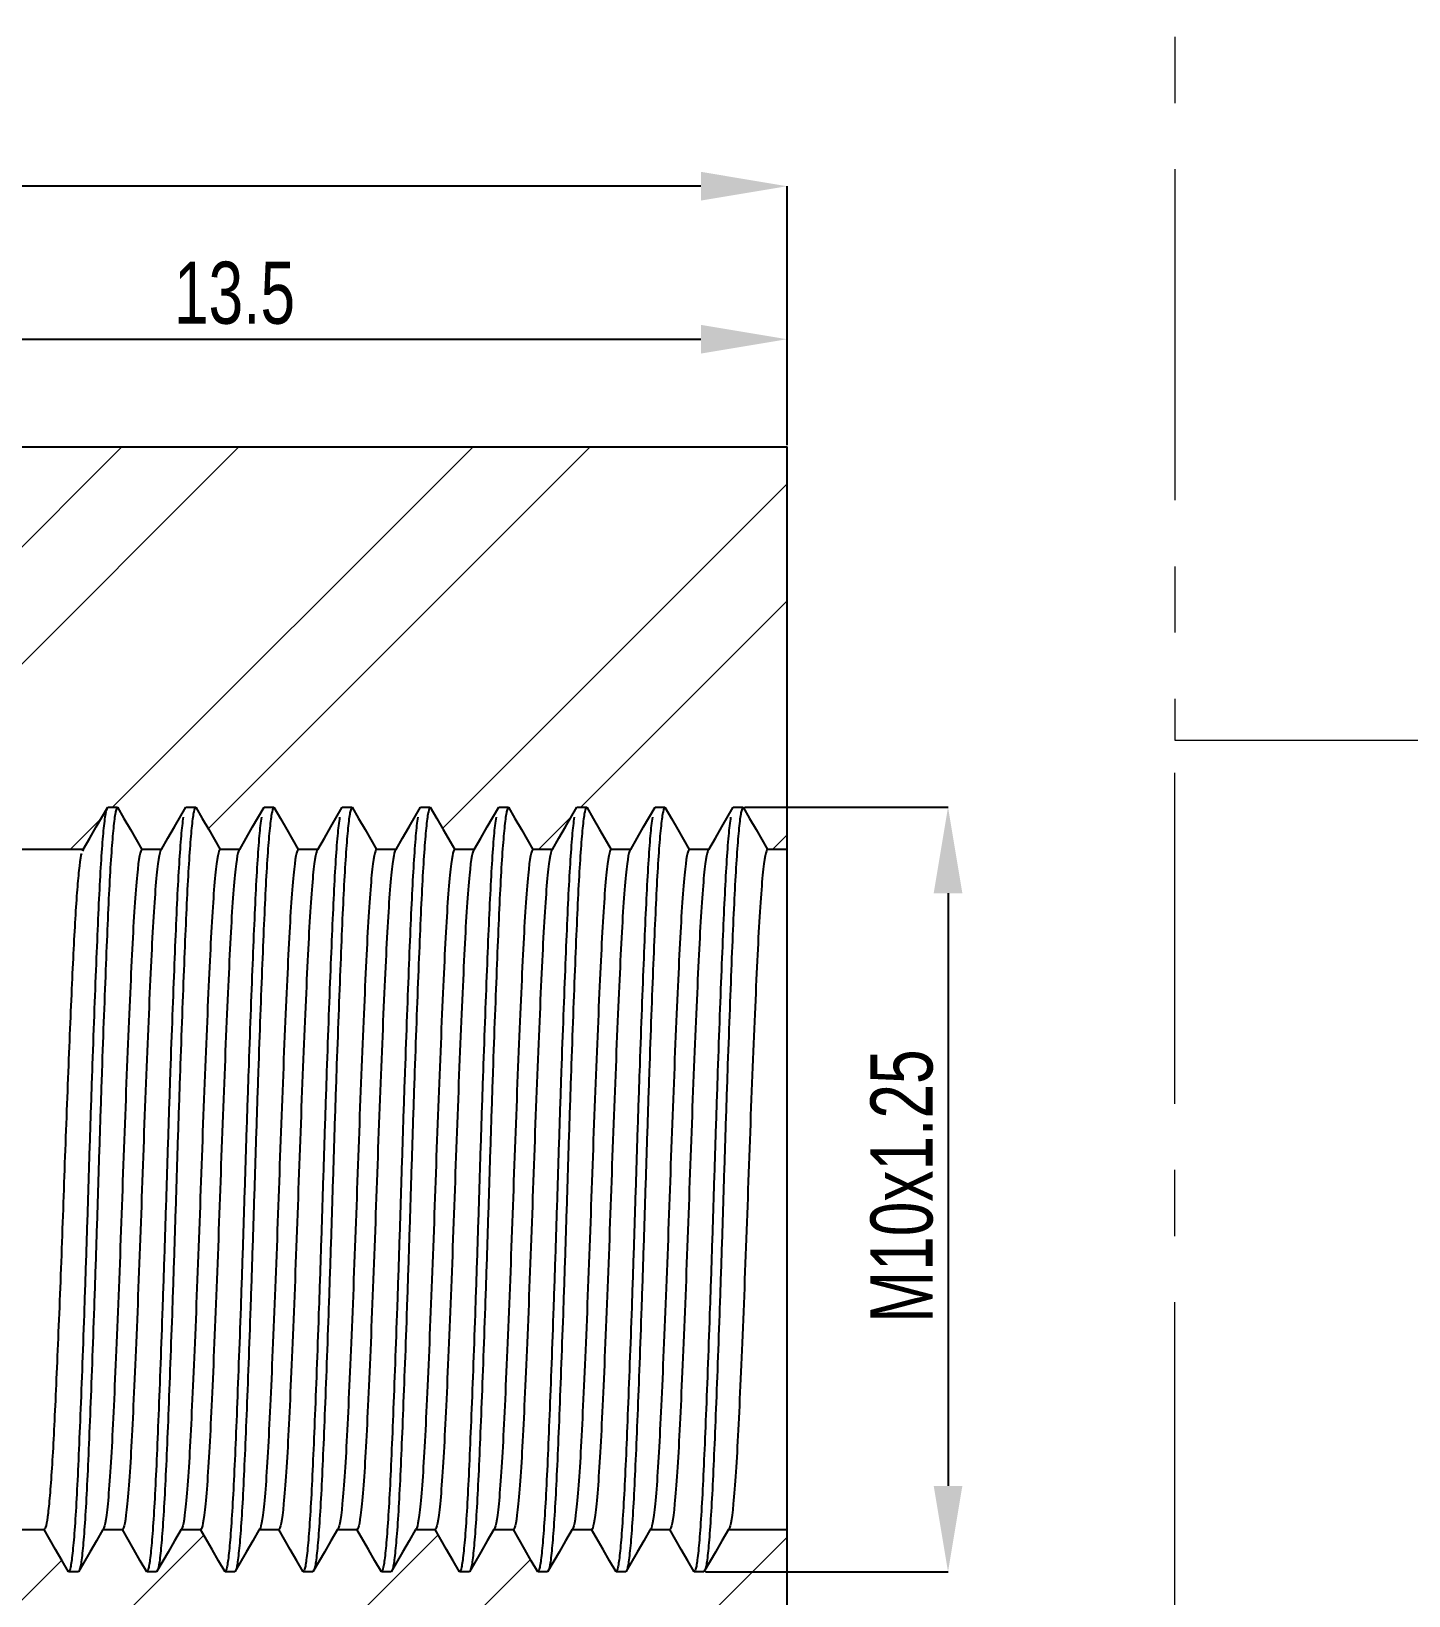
# Model space of a CAD drawing. Header units: millimetres. Extents: x 911 to 1769, y 486 to 864.
# Drawn here: x 1571.4 to 1624.3, y 694.1 to 754.1 of the extents above; entities that cross this region are included whole.
import ezdxf

# ---------------------------------------------------------------- set-up
doc = ezdxf.new("R2010")
doc.units = ezdxf.units.MM
doc.linetypes.add('CENTERX2', pattern=[20.32, 12.7, -2.54, 2.54, -2.54])
doc.styles.add('SLDTEXTSTYLE0', font='TXT', dxfattribs={"width": 0.75})
doc.dimstyles.new('SLDDIMSTYLE0', dxfattribs={"dimtxt": 2.38125, "dimasz": 3.302, "dimexe": 0, "dimexo": 0.0625, "dimgap": 0.595312, "dimtad": 1, "dimdec": 6, "dimlfac": 0.333333, "dimrnd": 1e-09, "dimzin": 12, "dimdsep": 46, "dimtxsty": 'SLDTEXTSTYLE0', "dimsah": 1, "dimcen": 0.09, "dimadec": 0, "dimazin": 3, "dimtfac": 1, "dimtdec": 1, "dimtofl": 0, "dimtmove": 0, "dimatfit": 3, "dimfxl": 1, "dimfrac": 2, "dimtolj": 1, "dimtzin": 12, "dimarcsym": 0})
doc.dimstyles.new('SLDDIMSTYLE5', dxfattribs={"dimtxt": 2.38125, "dimasz": 3.302, "dimexe": 0, "dimexo": 0.0625, "dimgap": 0.595312, "dimtad": 1, "dimdec": 1, "dimlfac": 0.333333, "dimrnd": 1e-09, "dimzin": 12, "dimdsep": 46, "dimtxsty": 'SLDTEXTSTYLE0', "dimsah": 1, "dimcen": 0.09, "dimadec": 0, "dimazin": 3, "dimtfac": 1, "dimtdec": 1, "dimtofl": 0, "dimtmove": 0, "dimatfit": 3, "dimfxl": 1, "dimfrac": 2, "dimtolj": 1, "dimtzin": 12, "dimarcsym": 0})
pattern_1 = [(45, (1351.901, 569.0805), (-6.7352, 6.7352), []), (45, (1356.391, 569.0805), (-6.7352, 6.7352), [])]

# ---------------------------------------------------------------- blocks, each defined once
blk = doc.blocks.new('*D32')
at = {"color": 0, "linetype": 'Continuous', "lineweight": -2, "transparency": 16777216}
for p, q in [((1474.409, 726.253), (1474.409, 748.19)), ((1597.107, 748.19), (1477.711, 748.19)), ((1600.409, 738.253), (1600.409, 748.19))]:
    blk.add_line(p, q, dxfattribs=at)
at = {"color": 0, "linetype": 'Continuous', "transparency": 16777216}
for points in [[(1477.711, 748.741), (1477.711, 747.64), (1474.409, 748.19)], [(1597.107, 748.741), (1597.107, 747.64), (1600.409, 748.19)]]:
    blk.add_solid(points, dxfattribs=at)
at = {"layer": 'Defpoints', "color": 0, "linetype": 'Continuous', "transparency": 16777216}
for p in [(1474.409, 748.19), (1600.409, 738.19), (1474.409, 726.19)]:
    blk.add_point(p, dxfattribs=at)
at = {"color": 0, "linetype": 'Continuous', "lineweight": 18, "transparency": 16777216, "insert": (1553.041, 751.167), "char_height": 2.3813, "attachment_point": 2, "style": 'SLDTEXTSTYLE0'}
blk.add_mtext('\\A1;42', dxfattribs=at)
blk = doc.blocks.new('*D33')
at = {"color": 0, "linetype": 'Continuous', "lineweight": -2, "transparency": 16777216}
for p, q in [((1559.909, 738.253), (1559.909, 742.318)), ((1563.211, 742.318), (1597.107, 742.318)), ((1600.409, 738.253), (1600.409, 742.318))]:
    blk.add_line(p, q, dxfattribs=at)
at = {"color": 0, "linetype": 'Continuous', "transparency": 16777216}
for points in [[(1563.211, 742.868), (1563.211, 741.768), (1559.909, 742.318)], [(1597.107, 742.868), (1597.107, 741.768), (1600.409, 742.318)]]:
    blk.add_solid(points, dxfattribs=at)
at = {"layer": 'Defpoints', "color": 0, "linetype": 'Continuous', "transparency": 16777216}
for p in [(1600.409, 742.318), (1559.909, 738.19), (1600.409, 738.19)]:
    blk.add_point(p, dxfattribs=at)
at = {"color": 0, "linetype": 'Continuous', "lineweight": 18, "transparency": 16777216, "insert": (1579.212, 745.294), "char_height": 2.3813, "attachment_point": 2, "style": 'SLDTEXTSTYLE0'}
blk.add_mtext('\\A1;13.5', dxfattribs=at)
blk = doc.blocks.new('*D35')
at = {"color": 0, "linetype": 'Continuous', "lineweight": -2, "transparency": 16777216}
for p, q in [((1598.784, 724.364), (1606.584, 724.364)), ((1606.584, 721.062), (1606.584, 698.318)), ((1597.284, 695.016), (1606.584, 695.016))]:
    blk.add_line(p, q, dxfattribs=at)
at = {"color": 0, "linetype": 'Continuous', "transparency": 16777216}
for points in [[(1606.034, 721.062), (1607.135, 721.062), (1606.584, 724.364)], [(1606.034, 698.318), (1607.135, 698.318), (1606.584, 695.016)]]:
    blk.add_solid(points, dxfattribs=at)
at = {"layer": 'Defpoints', "color": 0, "linetype": 'Continuous', "transparency": 16777216}
for p in [(1598.722, 724.364), (1597.222, 695.016), (1606.584, 695.016)]:
    blk.add_point(p, dxfattribs=at)
at = {"color": 0, "linetype": 'Continuous', "lineweight": 18, "transparency": 16777216, "insert": (1603.608, 709.823), "char_height": 2.38125, "attachment_point": 2, "rotation": 90, "style": 'SLDTEXTSTYLE0'}
blk.add_mtext('\\A1;M10x1.25', dxfattribs=at)
blk = doc.blocks.new('*D36')
at = {"color": 0, "linetype": 'Continuous', "lineweight": -2, "transparency": 16777216}
for p, q in [((1570.409, 696.578), (1570.409, 673.975)), ((1600.409, 681.128), (1600.409, 673.975)), ((1573.711, 673.975), (1597.107, 673.975))]:
    blk.add_line(p, q, dxfattribs=at)
at = {"color": 0, "linetype": 'Continuous', "transparency": 16777216}
for points in [[(1573.711, 674.525), (1573.711, 673.424), (1570.409, 673.975)], [(1597.107, 674.525), (1597.107, 673.424), (1600.409, 673.975)]]:
    blk.add_solid(points, dxfattribs=at)
at = {"layer": 'Defpoints', "color": 0, "linetype": 'Continuous', "transparency": 16777216}
for p in [(1570.409, 696.64), (1600.409, 681.19), (1600.409, 673.975)]:
    blk.add_point(p, dxfattribs=at)
at = {"color": 0, "linetype": 'Continuous', "lineweight": 18, "transparency": 16777216, "insert": (1583.255, 676.951), "char_height": 2.3813, "attachment_point": 2, "style": 'SLDTEXTSTYLE0'}
blk.add_mtext('\\A1;10', dxfattribs=at)

msp = doc.modelspace()

# ---------------------------------------------------------------- hatches: boundary and pattern name
at = {"linetype": 'Continuous', "lineweight": 18}
h = msp.add_hatch(dxfattribs=at)
h.set_pattern_fill('ANSI32', style=0)
h.set_pattern_definition(pattern_1)
h.paths.add_polyline_path([(1529.0187588, 728.2199338), (1527.8468838, 726.1901868), (1526.9093838, 726.1901868), (1525.7375088, 728.2199338), (1525.2687588, 728.2199338), (1524.0968838, 726.1901868), (1523.1593838, 726.1901868), (1521.9875088, 728.2199338), (1521.5187588, 728.2199338), (1520.3468838, 726.1901868), (1519.4093838, 726.1901868), (1518.2375088, 728.2199338), (1517.7687588, 728.2199338), (1516.5968838, 726.1901868), (1515.6593838, 726.1901868), (1514.4875088, 728.2199338), (1514.0187588, 728.2199338), (1512.8468838, 726.1901868), (1511.9093838, 726.1901868), (1510.7375088, 728.2199338), (1510.2687588, 728.2199338), (1509.0968838, 726.1901868), (1508.1593838, 726.1901868), (1506.9875088, 728.2199338), (1506.5187588, 728.2199338), (1505.3468838, 726.1901868), (1504.4093838, 726.1901868), (1503.2375088, 728.2199338), (1502.7687588, 728.2199338), (1501.5968838, 726.1901868), (1500.6593838, 726.1901868), (1499.4875088, 728.2199338), (1499.0187588, 728.2199338), (1497.8468838, 726.1901868), (1496.9093838, 726.1901868), (1495.7375088, 728.2199338), (1495.2687588, 728.2199338), (1494.0968838, 726.1901868), (1493.1593838, 726.1901868), (1491.9875088, 728.2199338), (1491.5187588, 728.2199338), (1490.3468838, 726.1901868), (1489.4093838, 726.1901868), (1488.2375088, 728.2199338), (1487.7687588, 728.2199338), (1486.5968838, 726.1901868), (1485.6593838, 726.1901868), (1484.4875088, 728.2199338), (1484.0187588, 728.2199338), (1482.8468838, 726.1901868), (1481.9093838, 726.1901868), (1480.7375088, 728.2199338), (1480.2687588, 728.2199338), (1479.0968838, 726.1901868), (1478.1593838, 726.1901868), (1476.9875088, 728.2199338), (1476.5187588, 728.2199338), (1475.3468838, 726.1901868), (1474.4093838, 726.1901868), (1474.4093838, 725.339652), (1478.8159826, 721.6901868), (1502.9093838, 721.6901868), (1502.9093838, 719.4401868), (1570.4093838, 719.4401868), (1570.4093838, 722.7401868), (1573.4093838, 722.7401868), (1574.3468838, 724.3639844), (1574.7218838, 724.3639844), (1575.6593838, 722.7401868), (1576.4093838, 722.7401868), (1577.3468838, 724.3639844), (1577.7218838, 724.3639844), (1578.6593838, 722.7401868), (1579.4093838, 722.7401868), (1580.3468838, 724.3639844), (1580.7218838, 724.3639844), (1581.6593838, 722.7401868), (1582.4093838, 722.7401868), (1583.3468838, 724.3639844), (1583.7218838, 724.3639844), (1584.6593838, 722.7401868), (1585.4093838, 722.7401868), (1586.3468838, 724.3639844), (1586.7218838, 724.3639844), (1587.6593838, 722.7401868), (1588.4093838, 722.7401868), (1589.3468838, 724.3639844), (1589.7218838, 724.3639844), (1590.6593838, 722.7401868), (1591.4093838, 722.7401868), (1592.3468838, 724.3639844), (1592.7218838, 724.3639844), (1593.6593838, 722.7401868), (1594.4093838, 722.7401868), (1595.3468838, 724.3639844), (1595.7218838, 724.3639844), (1596.6593838, 722.7401868), (1597.4093838, 722.7401868), (1598.3468838, 724.3639844), (1598.7218838, 724.3639844), (1599.6593838, 722.7401868), (1600.4093838, 722.7401868), (1600.4093838, 738.1901868), (1559.9093838, 738.1901868), (1559.9093838, 726.1901868), (1549.4093838, 726.1901868), (1548.2375088, 728.2199338), (1547.7687588, 728.2199338), (1546.5968838, 726.1901868), (1545.6593838, 726.1901868), (1544.4875088, 728.2199338), (1544.0187588, 728.2199338), (1542.8468838, 726.1901868), (1541.9093838, 726.1901868), (1540.7375088, 728.2199338), (1540.2687588, 728.2199338), (1539.0968838, 726.1901868), (1538.1593838, 726.1901868), (1536.9875088, 728.2199338), (1536.5187588, 728.2199338), (1535.3468838, 726.1901868), (1534.4093838, 726.1901868), (1533.2375088, 728.2199338), (1532.7687588, 728.2199338), (1531.5968838, 726.1901868), (1530.6593838, 726.1901868), (1529.4875088, 728.2199338)], flags=0)
h = msp.add_hatch(dxfattribs=at)
h.set_pattern_fill('ANSI32', style=0)
h.set_pattern_definition(pattern_1)
h.paths.add_polyline_path([(1529.7218838, 693.1901868), (1530.8937588, 691.1604397), (1531.3625088, 691.1604397), (1532.5343838, 693.1901868), (1533.4718838, 693.1901868), (1534.6437588, 691.1604397), (1535.1125088, 691.1604397), (1536.2843838, 693.1901868), (1537.2218838, 693.1901868), (1538.3937588, 691.1604397), (1538.8625088, 691.1604397), (1540.0343838, 693.1901868), (1540.9718838, 693.1901868), (1542.1437588, 691.1604397), (1542.6125088, 691.1604397), (1543.7843838, 693.1901868), (1544.7218838, 693.1901868), (1545.8937588, 691.1604397), (1546.3625088, 691.1604397), (1547.5343838, 693.1901868), (1548.4718838, 693.1901868), (1549.6437588, 691.1604397), (1550.1125088, 691.1604397), (1551.2843838, 693.1901868), (1559.9093838, 693.1901868), (1559.9093838, 681.1901868), (1600.4093838, 681.1901868), (1600.4093838, 696.6401868), (1598.1593838, 696.6401868), (1597.2218838, 695.0163891), (1596.8468838, 695.0163891), (1595.9093838, 696.6401868), (1595.1593838, 696.6401868), (1594.2218838, 695.0163891), (1593.8468838, 695.0163891), (1592.9093838, 696.6401868), (1592.1593838, 696.6401868), (1591.2218838, 695.0163891), (1590.8468838, 695.0163891), (1589.9093838, 696.6401868), (1589.1593838, 696.6401868), (1588.2218838, 695.0163891), (1587.8468838, 695.0163891), (1586.9093838, 696.6401868), (1586.1593838, 696.6401868), (1585.2218838, 695.0163891), (1584.8468838, 695.0163891), (1583.9093838, 696.6401868), (1583.1593838, 696.6401868), (1582.2218838, 695.0163891), (1581.8468838, 695.0163891), (1580.9093838, 696.6401868), (1580.1593838, 696.6401868), (1579.2218838, 695.0163891), (1578.8468838, 695.0163891), (1577.9093838, 696.6401868), (1577.1593838, 696.6401868), (1576.2218838, 695.0163891), (1575.8468838, 695.0163891), (1574.9093838, 696.6401868), (1574.1593838, 696.6401868), (1573.2218838, 695.0163891), (1572.8468838, 695.0163891), (1571.9093838, 696.6401868), (1570.4093838, 696.6401868), (1570.4093838, 699.9401868), (1502.9093838, 699.9401868), (1502.9093838, 697.6901868), (1478.8159826, 697.6901868), (1474.4093838, 694.0407215), (1474.4093838, 693.1901868), (1477.2218838, 693.1901868), (1478.3937588, 691.1604397), (1478.8625088, 691.1604397), (1480.0343838, 693.1901868), (1480.9718838, 693.1901868), (1482.1437588, 691.1604397), (1482.6125088, 691.1604397), (1483.7843838, 693.1901868), (1484.7218838, 693.1901868), (1485.8937588, 691.1604397), (1486.3625088, 691.1604397), (1487.5343838, 693.1901868), (1488.4718838, 693.1901868), (1489.6437588, 691.1604397), (1490.1125088, 691.1604397), (1491.2843838, 693.1901868), (1492.2218838, 693.1901868), (1493.3937588, 691.1604397), (1493.8625088, 691.1604397), (1495.0343838, 693.1901868), (1495.9718838, 693.1901868), (1497.1437588, 691.1604397), (1497.6125088, 691.1604397), (1498.7843838, 693.1901868), (1499.7218838, 693.1901868), (1500.8937588, 691.1604397), (1501.3625088, 691.1604397), (1502.5343838, 693.1901868), (1503.4718838, 693.1901868), (1504.6437588, 691.1604397), (1505.1125088, 691.1604397), (1506.2843838, 693.1901868), (1507.2218838, 693.1901868), (1508.3937588, 691.1604397), (1508.8625088, 691.1604397), (1510.0343838, 693.1901868), (1510.9718838, 693.1901868), (1512.1437588, 691.1604397), (1512.6125088, 691.1604397), (1513.7843838, 693.1901868), (1514.7218838, 693.1901868), (1515.8937588, 691.1604397), (1516.3625088, 691.1604397), (1517.5343838, 693.1901868), (1518.4718838, 693.1901868), (1519.6437588, 691.1604397), (1520.1125088, 691.1604397), (1521.2843838, 693.1901868), (1522.2218838, 693.1901868), (1523.3937588, 691.1604397), (1523.8625088, 691.1604397), (1525.0343838, 693.1901868), (1525.9718838, 693.1901868), (1527.1437588, 691.1604397), (1527.6125088, 691.1604397), (1528.7843838, 693.1901868)], flags=0)

# ---------------------------------------------------------------- linework, layer by layer
at = {"color": 7, "linetype": 'CENTERX2', "lineweight": 18}
for p, q in [((1615.2833113, 850.4384025), (1615.2833113, 726.9384217)), ((1615.2833113, 726.9384217), (1750.1582903, 726.9384217)), ((1615.2742339, 725.6839387), (1615.2742339, 655.7073699))]:
    msp.add_line(p, q, dxfattribs=at)
at = {"color": 7, "linetype": 'Continuous', "lineweight": 25}
for p, q in [((1559.9093838, 738.1901859), (1600.4093848, 738.1901859)), ((1600.4093848, 722.740187), (1600.4093848, 738.1901859)), ((1574.3468837, 724.3639837), (1574.7218845, 724.3639837)), ((1577.3468842, 724.3639837), (1577.7218836, 724.3639837)), ((1580.3468833, 724.3639837), (1580.721884, 724.3639837)), ((1583.3468838, 724.3639837), (1583.7218845, 724.3639837)), ((1586.3468843, 724.3639837), (1586.721885, 724.3639837)), ((1589.3468848, 724.3639837), (1589.7218827, 724.3639837)), ((1592.3468825, 724.3639837), (1592.7218832, 724.3639837)), ((1595.3468829, 724.3639837), (1595.7218837, 724.3639837)), ((1598.3468834, 724.3639837), (1598.7218842, 724.3639837)), ((1573.4093832, 722.740187), (1570.4093841, 722.740187)), ((1573.4093832, 722.740187), (1573.3808721, 722.6782964)), ((1576.4093837, 722.740187), (1575.6593836, 722.740187)), ((1579.4093842, 722.740187), (1578.6593841, 722.740187)), ((1582.4093833, 722.740187), (1581.6593831, 722.740187)), ((1585.4093852, 722.740187), (1584.6593836, 722.740187)), ((1588.4093829, 722.740187), (1587.6593841, 722.740187)), ((1591.4093833, 722.740187), (1590.6593846, 722.740187)), ((1594.4093838, 722.740187), (1593.6593851, 722.740187)), ((1597.4093843, 722.740187), (1596.6593828, 722.740187)), ((1600.4093848, 722.740187), (1599.6593833, 722.740187)), ((1600.4093848, 696.6401866), (1600.4093848, 722.740187)), ((1570.4093841, 696.6401866), (1571.9093843, 696.6401866)), ((1574.1593833, 696.6401866), (1574.9093834, 696.6401866)), ((1577.1593838, 696.6401866), (1577.9093839, 696.6401866)), ((1580.1593843, 696.6401866), (1580.9093844, 696.6401866)), ((1583.1593834, 696.6401866), (1583.9093849, 696.6401866)), ((1586.1593839, 696.6401866), (1586.9093826, 696.6401866)), ((1589.1593844, 696.6401866), (1589.9093831, 696.6401866)), ((1592.1593849, 696.6401866), (1592.9093836, 696.6401866)), ((1595.1593826, 696.6401866), (1595.9093841, 696.6401866)), ((1598.1593831, 696.6401866), (1600.4093848, 696.6401866)), ((1600.4093848, 681.1901877), (1600.4093848, 696.6401866)), ((1573.2218842, 695.0163898), (1572.8468835, 695.0163898)), ((1576.2218833, 695.0163898), (1575.8468839, 695.0163898)), ((1579.2218838, 695.0163898), (1578.8468844, 695.0163898)), ((1582.2218843, 695.0163898), (1581.8468835, 695.0163898)), ((1585.2218848, 695.0163898), (1584.846884, 695.0163898)), ((1588.2218825, 695.0163898), (1587.8468845, 695.0163898)), ((1591.221883, 695.0163898), (1590.846885, 695.0163898)), ((1594.2218835, 695.0163898), (1593.8468827, 695.0163898)), ((1597.221884, 695.0163898), (1596.8468832, 695.0163898))]:
    msp.add_line(p, q, dxfattribs=at)
at = {"color": 7, "linetype": 'Continuous', "lineweight": 25, "flags": 128}
for points in [[(1573.4093832, 722.740187), (1573.6583816, 723.1714652), (1573.90738, 723.6027421), (1574.3468837, 724.3639837)], [(1574.7218845, 724.3639837), (1574.9708829, 723.9327069), (1575.2198813, 723.5014286), (1575.6593836, 722.740187)], [(1576.4093837, 722.740187), (1576.6583821, 723.1714652), (1576.9073805, 723.6027421), (1577.3468842, 724.3639837)], [(1577.7218836, 724.3639837), (1577.970882, 723.9327069), (1578.2198804, 723.5014286), (1578.6593841, 722.740187)], [(1579.4093842, 722.740187), (1579.6583826, 723.1714652), (1579.907381, 723.6027421), (1580.3468833, 724.3639837)], [(1580.721884, 724.3639837), (1580.9708824, 723.9327069), (1581.2198808, 723.5014286), (1581.6593831, 722.740187)], [(1582.4093833, 722.740187), (1582.6583817, 723.1714652), (1582.9073801, 723.6027421), (1583.3468838, 724.3639837)], [(1583.7218845, 724.3639837), (1583.9708829, 723.9327069), (1584.2198813, 723.5014286), (1584.6593836, 722.740187)], [(1585.4093852, 722.740187), (1585.6583836, 723.1714652), (1585.907382, 723.6027421), (1586.3468843, 724.3639837)], [(1586.721885, 724.3639837), (1586.9708834, 723.9327069), (1587.2198818, 723.5014286), (1587.6593841, 722.740187)], [(1588.4093829, 722.740187), (1588.6583813, 723.1714652), (1588.9073797, 723.6027421), (1589.3468848, 724.3639837)], [(1589.7218827, 724.3639837), (1589.9708811, 723.9327069), (1590.2198795, 723.5014286), (1590.6593846, 722.740187)], [(1591.4093833, 722.740187), (1591.6583818, 723.1714652), (1591.9073802, 723.6027421), (1592.3468825, 724.3639837)], [(1592.7218832, 724.3639837), (1592.9708816, 723.9327069), (1593.21988, 723.5014286), (1593.6593851, 722.740187)], [(1594.4093838, 722.740187), (1594.6583822, 723.1714652), (1594.9073806, 723.6027421), (1595.3468829, 724.3639837)], [(1595.7218837, 724.3639837), (1595.9708821, 723.9327069), (1596.2198805, 723.5014286), (1596.6593828, 722.740187)], [(1597.4093843, 722.740187), (1597.6583827, 723.1714652), (1597.9073811, 723.6027421), (1598.3468834, 724.3639837)], [(1598.7218842, 724.3639837), (1598.9708826, 723.9327069), (1599.219881, 723.5014286), (1599.6593833, 722.740187)], [(1572.8468835, 695.0163898), (1572.597885, 695.4476667), (1572.3488866, 695.8789449), (1571.9093843, 696.6401866)], [(1574.1593833, 696.6401866), (1573.9103849, 696.2089083), (1573.6613865, 695.7776315), (1573.2218842, 695.0163898)], [(1575.8468839, 695.0163898), (1575.5978855, 695.4476667), (1575.3488871, 695.8789449), (1574.9093834, 696.6401866)], [(1577.1593838, 696.6401866), (1576.9103854, 696.2089083), (1576.661387, 695.7776315), (1576.2218833, 695.0163898)], [(1578.8468844, 695.0163898), (1578.597886, 695.4476667), (1578.3488862, 695.8789449), (1577.9093839, 696.6401866)], [(1580.1593843, 696.6401866), (1579.9103859, 696.2089083), (1579.6613875, 695.7776315), (1579.2218838, 695.0163898)], [(1581.8468835, 695.0163898), (1581.5978851, 695.4476667), (1581.3488867, 695.8789449), (1580.9093844, 696.6401866)], [(1583.1593834, 696.6401866), (1582.910385, 696.2089083), (1582.6613866, 695.7776315), (1582.2218843, 695.0163898)], [(1584.846884, 695.0163898), (1584.5978856, 695.4476667), (1584.3488872, 695.8789449), (1583.9093849, 696.6401866)], [(1586.1593839, 696.6401866), (1585.9103855, 696.2089083), (1585.6613871, 695.7776315), (1585.2218848, 695.0163898)], [(1587.8468845, 695.0163898), (1587.5978861, 695.4476667), (1587.3488877, 695.8789449), (1586.9093826, 696.6401866)], [(1589.1593844, 696.6401866), (1588.910386, 696.2089083), (1588.6613876, 695.7776315), (1588.2218825, 695.0163898)], [(1590.846885, 695.0163898), (1590.5978866, 695.4476667), (1590.3488882, 695.8789449), (1589.9093831, 696.6401866)], [(1592.1593849, 696.6401866), (1591.9103865, 696.2089083), (1591.6613881, 695.7776315), (1591.221883, 695.0163898)], [(1593.8468827, 695.0163898), (1593.5978843, 695.4476667), (1593.3488859, 695.8789449), (1592.9093836, 696.6401866)], [(1595.1593826, 696.6401866), (1594.9103842, 696.2089083), (1594.6613858, 695.7776315), (1594.2218835, 695.0163898)], [(1596.8468832, 695.0163898), (1596.5978848, 695.4476667), (1596.3488864, 695.8789449), (1595.9093841, 696.6401866)], [(1598.1593831, 696.6401866), (1597.9103847, 696.2089083), (1597.6613863, 695.7776315), (1597.221884, 695.0163898)]]:
    msp.add_lwpolyline(points, dxfattribs=at)
at = {"color": 7, "linetype": 'Continuous', "lineweight": 25}
for points, knots in [([(1574.3214642, 724.3019409), (1574.3059888, 724.2766101), (1574.266178, 724.2114461), (1574.1981926, 723.6982021), (1574.1205439, 722.8176061), (1574.043853, 721.6010027), (1573.9718857, 720.1079968), (1573.8999103, 718.3622057), (1573.8232353, 716.3884897), (1573.7455308, 714.234537), (1573.6688579, 711.980782), (1573.5968829, 709.6901867), (1573.5249119, 707.399592), (1573.4482355, 705.1458348), (1573.3705323, 702.9918904), (1573.2938559, 701.0181437), (1573.2218849, 699.2724652), (1573.1499098, 697.779038), (1573.0732376, 696.5640393), (1572.9955301, 695.677407), (1572.9188577, 695.1193109), (1572.8707253, 695.0504829), (1572.8468835, 695.0163898)], [0, 0, 0, 0, 0.032558227, 0.0837566905, 0.1352784653, 0.1864769101, 0.2367293502, 0.2869817913, 0.3381802361, 0.3897020109, 0.4409004733, 0.4911529004, 0.5414053266, 0.5926037901, 0.6441255648, 0.6953240096, 0.7455764497, 0.7958288909, 0.8470273346, 0.8985491104, 0.9497475729, 1, 1, 1, 1]), ([(1574.7218845, 724.3639837), (1574.6980428, 724.3298906), (1574.6499108, 724.2610627), (1574.5732354, 723.7029666), (1574.495531, 722.8163342), (1574.418858, 721.6013355), (1574.3468831, 720.1079084), (1574.274912, 718.3622298), (1574.1982357, 716.3884832), (1574.1205323, 714.2345387), (1574.0438561, 711.9807816), (1573.9718849, 709.6901869), (1573.8999105, 707.3995915), (1573.8232353, 705.1458366), (1573.7455308, 702.9918838), (1573.6688581, 701.0181678), (1573.5968821, 699.2723771), (1573.5249149, 697.7793698), (1573.4482241, 696.5627716), (1573.3705751, 695.6821561), (1573.3025674, 695.1688002), (1573.2627342, 695.103627), (1573.2472367, 695.0782706)], [0, 0, 0, 0, 0.050250106, 0.1014462047, 0.1529655997, 0.2041616786, 0.2544117986, 0.3046619176, 0.3558579976, 0.4073773926, 0.4585734913, 0.5088235963, 0.5590737023, 0.6102698009, 0.6617891959, 0.7129852749, 0.7632353949, 0.8134855139, 0.8646815939, 0.9162009889, 0.9673970875, 1, 1, 1, 1]), ([(1577.7218836, 724.3639837), (1577.6980425, 724.3298906), (1577.6499117, 724.2610627), (1577.5732356, 723.7029666), (1577.4955322, 722.8163342), (1577.4188558, 721.6013356), (1577.3468849, 720.1079083), (1577.2749097, 718.3622299), (1577.1982375, 716.3884831), (1577.1205301, 714.2345388), (1577.0438579, 711.9807815), (1576.9718827, 709.6901869), (1576.8999117, 707.3995915), (1576.8232354, 705.1458366), (1576.745532, 702.9918839), (1576.668856, 701.0181674), (1576.5968839, 699.2723786), (1576.5249127, 697.7793637), (1576.4482255, 696.5627952), (1576.3705746, 695.6820676), (1576.3024357, 695.1680607), (1576.2624762, 695.1028336), (1576.2468516, 695.0773291)], [0, 0, 0, 0, 0.0502366255, 0.1014189908, 0.1529245658, 0.2041069124, 0.2543435519, 0.3045801923, 0.355762538, 0.407268114, 0.4584504783, 0.5086871047, 0.5589237302, 0.6101060956, 0.6616116705, 0.7127940172, 0.7630306566, 0.8132672971, 0.8644496427, 0.9159552177, 0.967137583, 1, 1, 1, 1]), ([(1580.721884, 724.3639837), (1580.6980423, 724.3298906), (1580.6499099, 724.2610627), (1580.5732367, 723.7029666), (1580.4955324, 722.8163342), (1580.4188571, 721.6013355), (1580.3468828, 720.1079084), (1580.2749116, 718.3622298), (1580.1982352, 716.3884832), (1580.1205319, 714.2345387), (1580.0438556, 711.9807816), (1579.9718846, 709.6901869), (1579.8999096, 707.3995916), (1579.8232367, 705.1458365), (1579.7455322, 702.9918839), (1579.6688572, 701.0181673), (1579.5968819, 699.2723787), (1579.5249144, 697.7793636), (1579.4482239, 696.5627952), (1579.3705739, 695.6820676), (1579.3024347, 695.1680607), (1579.2624753, 695.1028336), (1579.2468507, 695.0773291)], [0, 0, 0, 0, 0.0502366264, 0.1014189907, 0.1529245656, 0.2041069122, 0.2543435526, 0.304580192, 0.3557625386, 0.4072681135, 0.4584504788, 0.5086871042, 0.5589237306, 0.6101060949, 0.6616116698, 0.7127940164, 0.7630306568, 0.8132672963, 0.8644496429, 0.9159552178, 0.9671375831, 1, 1, 1, 1]), ([(1583.7218845, 724.3639837), (1583.698042, 724.3298906), (1583.649908, 724.2610627), (1583.5732383, 723.7029666), (1583.495531, 722.8163342), (1583.4188557, 721.6013356), (1583.3468844, 720.1079083), (1583.2749095, 718.3622299), (1583.1982364, 716.3884831), (1583.1205322, 714.2345387), (1583.0438562, 711.9807816), (1582.9718849, 709.6901869), (1582.8999106, 707.3995915), (1582.8232354, 705.1458365), (1582.7455309, 702.991884), (1582.6688581, 701.0181673), (1582.5968822, 699.2723787), (1582.5249149, 697.7793636), (1582.4482244, 696.5627952), (1582.3705743, 695.6820676), (1582.3024352, 695.1680607), (1582.2624758, 695.1028336), (1582.2468512, 695.0773291)], [0, 0, 0, 0, 0.0502366274, 0.1014189906, 0.1529245666, 0.2041069132, 0.2543435526, 0.304580193, 0.3557625386, 0.4072681135, 0.4584504788, 0.5086871042, 0.5589237306, 0.6101060959, 0.6616116708, 0.7127940164, 0.7630306568, 0.8132672963, 0.8644496429, 0.9159552178, 0.9671375831, 1, 1, 1, 1]), ([(1586.721885, 724.3639837), (1586.6980429, 724.3298906), (1586.6499097, 724.2610627), (1586.573234, 723.7029666), (1586.4955327, 722.8163342), (1586.418856, 721.6013356), (1586.3468843, 720.1079084), (1586.2749123, 718.3622298), (1586.1982368, 716.3884831), (1586.120531, 714.2345388), (1586.0438555, 711.9807815), (1585.9718835, 709.6901869), (1585.8999114, 707.3995915), (1585.8232364, 705.1458365), (1585.7455288, 702.991884), (1585.6688598, 701.0181673), (1585.5968806, 699.2723787), (1585.5249143, 697.7793636), (1585.4482229, 696.5627952), (1585.3705754, 695.6820676), (1585.3024356, 695.1680607), (1585.2624762, 695.1028336), (1585.2468517, 695.0773291)], [0, 0, 0, 0, 0.05023662736, 0.10141899267, 0.15292456655, 0.20410691316, 0.25434355258, 0.304580192, 0.3557625386, 0.40726811455, 0.45845047985, 0.50868710526, 0.55892373066, 0.61010609597, 0.66161167191, 0.71279401648, 0.76303065786, 0.81326729728, 0.86444964389, 0.91595521777, 0.96713758308, 1, 1, 1, 1]), ([(1589.7218827, 724.3639837), (1589.6980417, 724.3298906), (1589.649911, 724.2610627), (1589.5732342, 723.7029666), (1589.4955333, 722.8163342), (1589.4188561, 721.6013356), (1589.3468861, 720.1079083), (1589.2749079, 718.3622299), (1589.1982386, 716.3884831), (1589.1205311, 714.2345388), (1589.0438561, 711.9807815), (1588.971884, 709.6901869), (1588.899912, 707.3995915), (1588.8232366, 705.1458365), (1588.7455307, 702.991884), (1588.6688554, 701.0181674), (1588.5968824, 699.2723787), (1588.5249145, 697.7793636), (1588.4482235, 696.5627952), (1588.3705758, 695.6820676), (1588.3024361, 695.1680607), (1588.2624767, 695.1028336), (1588.2468522, 695.0773291)], [0, 0, 0, 0, 0.0502366255, 0.1014189909, 0.1529245649, 0.2041069116, 0.2543435511, 0.3045801926, 0.3557625373, 0.4072681133, 0.4584504787, 0.5086871042, 0.5589237297, 0.6101060951, 0.6616116712, 0.7127940179, 0.7630306574, 0.8132672969, 0.8644496436, 0.9159552176, 0.967137583, 1, 1, 1, 1]), ([(1592.7218832, 724.3639837), (1592.6980422, 724.3298906), (1592.6499114, 724.2610627), (1592.5732348, 723.7029666), (1592.4955335, 722.8163342), (1592.418858, 721.6013355), (1592.3468814, 720.1079084), (1592.274911, 718.3622298), (1592.1982339, 716.3884832), (1592.1205331, 714.2345387), (1592.0438559, 711.9807816), (1591.9718858, 709.6901868), (1591.8999076, 707.3995916), (1591.8232384, 705.1458365), (1591.7455308, 702.991884), (1591.668856, 701.0181674), (1591.596883, 699.2723787), (1591.5249146, 697.7793636), (1591.4482254, 696.5627952), (1591.370571, 695.6820676), (1591.3024386, 695.1680607), (1591.2624758, 695.1028336), (1591.2468499, 695.0773291)], [0, 0, 0, 0, 0.0502366254, 0.1014189907, 0.1529245646, 0.2041069112, 0.2543435526, 0.304580192, 0.3557625386, 0.4072681125, 0.4584504778, 0.5086871032, 0.5589237306, 0.6101060939, 0.6616116698, 0.7127940164, 0.7630306559, 0.8132672953, 0.8644496419, 0.9159552178, 0.9671375811, 1, 1, 1, 1]), ([(1595.7218837, 724.3639837), (1595.6980426, 724.3298906), (1595.6499116, 724.2610627), (1595.5732366, 723.7029666), (1595.4955291, 722.8163342), (1595.4188598, 721.6013355), (1595.3468816, 720.1079084), (1595.2749116, 718.3622298), (1595.1982343, 716.3884832), (1595.1205336, 714.2345387), (1595.0438565, 711.9807816), (1594.971886, 709.6901868), (1594.8999094, 707.3995916), (1594.823234, 705.1458366), (1594.7455326, 702.9918839), (1594.6688562, 701.0181674), (1594.5968835, 699.2723787), (1594.5249152, 697.7793636), (1594.4482255, 696.5627952), (1594.370573, 695.6820676), (1594.3024345, 695.1680607), (1594.262475, 695.1028336), (1594.2468504, 695.0773291)], [0, 0, 0, 0, 0.0502366254, 0.1014189907, 0.1529245667, 0.2041069112, 0.2543435526, 0.304580192, 0.3557625386, 0.4072681125, 0.4584504778, 0.5086871032, 0.5589237306, 0.6101060959, 0.6616116698, 0.7127940164, 0.7630306558, 0.8132672952, 0.8644496418, 0.9159552178, 0.9671375831, 1, 1, 1, 1]), ([(1598.7218842, 724.3639837), (1598.6980431, 724.3298906), (1598.6499122, 724.2610627), (1598.5732367, 723.7029666), (1598.4955309, 722.8163342), (1598.4188554, 721.6013356), (1598.3468835, 720.1079084), (1598.2749114, 718.3622298), (1598.1982363, 716.3884831), (1598.1205288, 714.2345388), (1598.0438595, 711.9807814), (1597.9718813, 709.690187), (1597.8999113, 707.3995915), (1597.8232341, 705.1458366), (1597.7455333, 702.9918839), (1597.6688563, 701.0181674), (1597.5968853, 699.2723786), (1597.5249108, 697.7793637), (1597.4482273, 696.5627952), (1597.3705731, 695.6820676), (1597.302435, 695.1680607), (1597.2624755, 695.1028336), (1597.2468508, 695.0773291)], [0, 0, 0, 0, 0.0502366254, 0.1014189907, 0.1529245666, 0.2041069133, 0.2543435527, 0.3045801921, 0.3557625387, 0.4072681146, 0.4584504779, 0.5086871053, 0.5589237307, 0.610106096, 0.6616116699, 0.7127940165, 0.7630306559, 0.8132672973, 0.8644496418, 0.9159552178, 0.9671375831, 1, 1, 1, 1]), ([(1577.2449379, 723.9783952), (1577.2294377, 723.8806862), (1577.1883867, 723.6219113), (1577.1204605, 722.8055309), (1577.0438761, 721.6041631), (1576.9718779, 720.1071572), (1576.8999131, 718.3624353), (1576.823235, 716.3884273), (1576.7455322, 714.2345536), (1576.6688557, 711.9807777), (1576.5968847, 709.6901878), (1576.5249098, 707.3995917), (1576.4482368, 705.1458349), (1576.3705324, 702.9918904), (1576.2938571, 701.0181437), (1576.2218828, 699.2724652), (1576.1499116, 697.779038), (1576.0732353, 696.5640394), (1575.9955319, 695.6774069), (1575.9188558, 695.1193109), (1575.870725, 695.0504829), (1575.8468839, 695.0163898)], [0, 0, 0, 0, 0.03298705171, 0.08736368266, 0.14139906555, 0.19443602718, 0.24747298778, 0.30150837175, 0.35588500161, 0.40992040532, 0.46295735112, 0.51599429796, 0.5700297006, 0.62440633046, 0.67844171443, 0.73147867606, 0.78451563666, 0.83855102063, 0.89292765049, 0.9469630542, 1, 1, 1, 1]), ([(1580.2449384, 723.9783952), (1580.2294375, 723.8806862), (1580.1883847, 723.6219113), (1580.1204625, 722.8055308), (1580.0438738, 721.6041631), (1579.9718797, 720.1071571), (1579.899911, 718.3624354), (1579.8232363, 716.3884273), (1579.7455323, 714.2345536), (1579.668857, 711.9807776), (1579.5968826, 709.6901878), (1579.5249114, 707.3995917), (1579.4482351, 705.1458349), (1579.3705318, 702.9918903), (1579.2938555, 701.0181437), (1579.2218844, 699.2724652), (1579.1499095, 697.779038), (1579.0732365, 696.5640394), (1578.9955322, 695.6774069), (1578.9188564, 695.1193109), (1578.8707255, 695.0504829), (1578.8468844, 695.0163898)], [0, 0, 0, 0, 0.0329870528, 0.0873636826, 0.1413990666, 0.1944360272, 0.2474729888, 0.3015083717, 0.3558850016, 0.4099204053, 0.4629573522, 0.515994298, 0.5700297017, 0.6244063315, 0.6784417155, 0.7314786761, 0.7845156377, 0.8385510206, 0.8929276505, 0.9469630542, 1, 1, 1, 1]), ([(1583.2449375, 723.9783952), (1583.2294372, 723.8806862), (1583.1883859, 723.6219113), (1583.1204628, 722.8055308), (1583.0438744, 721.6041631), (1582.9718801, 720.1071572), (1582.8999119, 718.3624353), (1582.823235, 716.3884273), (1582.745531, 714.2345537), (1582.6688579, 711.9807776), (1582.596883, 709.6901878), (1582.5249119, 707.3995917), (1582.4482356, 705.1458349), (1582.3705323, 702.9918903), (1582.293856, 701.0181437), (1582.2218848, 699.2724652), (1582.1499105, 697.779038), (1582.0732352, 696.5640394), (1581.9955308, 695.677407), (1581.9188577, 695.1193109), (1581.8707253, 695.0504829), (1581.8468835, 695.0163898)], [0, 0, 0, 0, 0.0329870517, 0.0873636816, 0.1413990655, 0.1944360261, 0.2474729878, 0.3015083718, 0.3558850016, 0.4099204043, 0.4629573511, 0.5159942969, 0.5700297006, 0.6244063305, 0.6784417144, 0.7314786751, 0.7845156367, 0.8385510207, 0.8929276505, 0.9469630532, 1, 1, 1, 1]), ([(1586.244938, 723.9783952), (1586.2294378, 723.8806862), (1586.1883866, 723.6219113), (1586.1204613, 722.8055308), (1586.0438737, 721.6041631), (1585.9718787, 720.1071572), (1585.8999128, 718.3624353), (1585.823236, 716.3884272), (1585.745529, 714.2345537), (1585.6688596, 711.9807775), (1585.5968814, 709.6901879), (1585.5249114, 707.3995917), (1585.4482342, 705.1458349), (1585.3705334, 702.9918903), (1585.2938561, 701.0181437), (1585.2218861, 699.2724651), (1585.149908, 697.7790381), (1585.0732386, 696.5640393), (1584.9955311, 695.677407), (1584.9188561, 695.1193109), (1584.8707251, 695.0504829), (1584.846884, 695.0163898)], [0, 0, 0, 0, 0.03298705171, 0.08736368266, 0.14139906663, 0.19443602723, 0.24747298783, 0.3015083718, 0.35588500275, 0.40992040431, 0.46295735218, 0.51599429799, 0.5700297017, 0.62440633048, 0.67844171444, 0.73147867505, 0.78451563771, 0.83855101953, 0.89292765048, 0.9469630542, 1, 1, 1, 1]), ([(1589.2449385, 723.9783952), (1589.2294383, 723.8806862), (1589.1883871, 723.6219113), (1589.1204618, 722.8055308), (1589.0438742, 721.6041631), (1588.9718792, 720.1071572), (1588.8999133, 718.3624353), (1588.8232362, 716.3884273), (1588.7455308, 714.2345537), (1588.6688552, 711.9807777), (1588.5968832, 709.6901878), (1588.5249115, 707.3995917), (1588.4482348, 705.1458349), (1588.3705335, 702.9918903), (1588.293858, 701.0181437), (1588.2218815, 699.2724652), (1588.149911, 697.779038), (1588.0732339, 696.5640394), (1587.995533, 695.6774069), (1587.9188563, 695.1193109), (1587.8707255, 695.0504829), (1587.8468845, 695.0163898)], [0, 0, 0, 0, 0.03298705171, 0.08736368266, 0.14139906662, 0.19443602722, 0.24747298782, 0.30150837178, 0.35588500273, 0.40992040644, 0.46295735224, 0.51599429804, 0.57002970175, 0.62440633052, 0.67844171449, 0.73147867715, 0.78451563775, 0.83855102172, 0.89292765049, 0.9469630542, 1, 1, 1, 1]), ([(1592.244939, 723.9783952), (1592.2294375, 723.8806862), (1592.188383, 723.6219114), (1592.1204639, 722.8055308), (1592.043874, 721.6041631), (1591.971881, 720.1071571), (1591.899909, 718.3624354), (1591.823238, 716.3884272), (1591.7455309, 714.2345537), (1591.6688558, 711.9807777), (1591.5968837, 709.6901878), (1591.5249116, 707.3995917), (1591.4482366, 705.1458349), (1591.3705291, 702.9918904), (1591.2938598, 701.0181436), (1591.2218816, 699.2724652), (1591.1499116, 697.779038), (1591.0732344, 696.5640394), (1590.9955335, 695.6774069), (1590.9188568, 695.1193109), (1590.870726, 695.0504829), (1590.846885, 695.0163898)], [0, 0, 0, 0, 0.0329870539, 0.0873636826, 0.1413990666, 0.1944360272, 0.2474729899, 0.3015083717, 0.3558850027, 0.4099204064, 0.4629573522, 0.515994298, 0.5700297017, 0.6244063326, 0.6784417145, 0.7314786771, 0.7845156377, 0.8385510217, 0.8929276505, 0.9469630542, 1, 1, 1, 1]), ([(1595.2449367, 723.9783952), (1595.2294363, 723.8806862), (1595.1883848, 723.6219113), (1595.1204639, 722.8055308), (1595.0438747, 721.6041631), (1594.9718812, 720.1071571), (1594.8999107, 718.3624354), (1594.8232336, 716.3884273), (1594.7455327, 714.2345536), (1594.668856, 711.9807777), (1594.5968843, 709.6901878), (1594.5249122, 707.3995917), (1594.4482368, 705.1458349), (1594.3705309, 702.9918904), (1594.2938554, 701.0181437), (1594.2218835, 699.2724652), (1594.1499114, 697.779038), (1594.0732363, 696.5640394), (1593.9955289, 695.677407), (1593.9188592, 695.1193109), (1593.8707252, 695.0504829), (1593.8468827, 695.0163898)], [0, 0, 0, 0, 0.0329870517, 0.0873636805, 0.1413990645, 0.1944360251, 0.2474729877, 0.3015083717, 0.3558850005, 0.4099204042, 0.46295735, 0.5159942958, 0.5700296995, 0.6244063305, 0.6784417144, 0.731478675, 0.7845156356, 0.8385510196, 0.8929276506, 0.9469630521, 1, 1, 1, 1]), ([(1598.2449371, 723.9783952), (1598.229437, 723.8806862), (1598.188386, 723.6219113), (1598.1204591, 722.8055309), (1598.0438778, 721.6041631), (1597.9718765, 720.1071572), (1597.8999127, 718.3624353), (1597.8232337, 716.3884273), (1597.7455334, 714.2345536), (1597.6688561, 711.9807777), (1597.5968861, 709.6901877), (1597.5249079, 707.3995918), (1597.4482386, 705.1458348), (1597.3705311, 702.9918904), (1597.293856, 701.0181437), (1597.2218839, 699.2724652), (1597.149912, 697.779038), (1597.0732365, 696.5640394), (1596.9955307, 695.677407), (1596.9188552, 695.1193109), (1596.8707243, 695.0504829), (1596.8468832, 695.0163898)], [0, 0, 0, 0, 0.0329870517, 0.0873636827, 0.1413990645, 0.1944360271, 0.2474729878, 0.3015083717, 0.3558850005, 0.4099204042, 0.46295735, 0.5159942979, 0.5700296994, 0.6244063304, 0.6784417144, 0.731478675, 0.7845156356, 0.8385510195, 0.8929276505, 0.9469630542, 1, 1, 1, 1]), ([(1573.3402772, 722.590176), (1573.3392498, 722.5880251), (1573.313729, 722.534592), (1573.2605401, 722.1332651), (1573.183084, 721.3688859), (1573.1063424, 720.2819276), (1573.0343881, 718.9554406), (1572.9624081, 717.4024777), (1572.8857367, 715.6472751), (1572.8080323, 713.7316584), (1572.7313567, 711.727319), (1572.659385, 709.6901862), (1572.5874102, 707.6530566), (1572.5107353, 705.6487081), (1572.4330311, 703.7331248), (1572.3563585, 701.9777992), (1572.2843831, 700.4252866), (1572.2124115, 699.0971149), (1572.1357356, 698.0165735), (1572.0580324, 697.2280571), (1571.9813567, 696.7317218), (1571.9332254, 696.6705079), (1571.9093843, 696.6401866)], [0, 0, 0, 0, 0.0022148197, 0.055019258, 0.1081573395, 0.1609617906, 0.212789972, 0.2646181547, 0.3174226045, 0.3705606859, 0.4233651242, 0.4751933142, 0.5270215055, 0.5798259438, 0.6329640252, 0.685768475, 0.7375966577, 0.7894248392, 0.8422292903, 0.8953673717, 0.94817181, 1, 1, 1, 1]), ([(1575.6593838, 722.7401868), (1575.6016413, 722.7401868), (1575.5368567, 722.4090627), (1575.4069109, 721.0845666), (1575.3421262, 720.0950318), (1575.2266413, 717.7408287), (1575.1618567, 716.2830138), (1575.0319109, 713.0853973), (1574.9671262, 711.3548597), (1574.8516413, 708.0255138), (1574.7868567, 706.2949762), (1574.6569109, 703.0973597), (1574.5921262, 701.6395448), (1574.4766413, 699.2853418), (1574.4118567, 698.2958069), (1574.2819109, 696.9713108), (1574.2171262, 696.6401868), (1574.1593838, 696.6401868)], [0, 0, 0, 0, 0.125, 0.125, 0.25, 0.25, 0.375, 0.375, 0.5, 0.5, 0.625, 0.625, 0.75, 0.75, 0.875, 0.875, 1, 1, 1, 1]), ([(1576.4093838, 722.7401868), (1576.3516413, 722.7401868), (1576.2868567, 722.4090627), (1576.1569109, 721.0845666), (1576.0921263, 720.0950318), (1575.9766413, 717.7408287), (1575.9118567, 716.2830138), (1575.7819109, 713.0853973), (1575.7171263, 711.3548597), (1575.6016413, 708.0255138), (1575.5368567, 706.2949762), (1575.4069109, 703.0973597), (1575.3421263, 701.6395448), (1575.2266413, 699.2853418), (1575.1618567, 698.2958069), (1575.0319109, 696.9713108), (1574.9671263, 696.6401868), (1574.9093838, 696.6401868)], [0, 0, 0, 0, 0.125, 0.125, 0.25, 0.25, 0.375, 0.375, 0.5, 0.5, 0.625, 0.625, 0.75, 0.75, 0.875, 0.875, 1, 1, 1, 1]), ([(1578.6593838, 722.7401868), (1578.6016413, 722.7401868), (1578.5368567, 722.4090627), (1578.4069109, 721.0845666), (1578.3421262, 720.0950318), (1578.2266413, 717.7408287), (1578.1618567, 716.2830138), (1578.0319109, 713.0853973), (1577.9671262, 711.3548597), (1577.8516413, 708.0255138), (1577.7868567, 706.2949762), (1577.6569109, 703.0973597), (1577.5921262, 701.6395448), (1577.4766413, 699.2853418), (1577.4118567, 698.2958069), (1577.2819109, 696.9713108), (1577.2171262, 696.6401868), (1577.1593838, 696.6401868)], [0, 0, 0, 0, 0.125, 0.125, 0.25, 0.25, 0.375, 0.375, 0.5, 0.5, 0.625, 0.625, 0.75, 0.75, 0.875, 0.875, 1, 1, 1, 1]), ([(1579.4093838, 722.7401868), (1579.3516413, 722.7401868), (1579.2868567, 722.4090627), (1579.1569109, 721.0845666), (1579.0921263, 720.0950318), (1578.9766413, 717.7408287), (1578.9118567, 716.2830138), (1578.7819109, 713.0853973), (1578.7171263, 711.3548597), (1578.6016413, 708.0255138), (1578.5368567, 706.2949762), (1578.4069109, 703.0973597), (1578.3421263, 701.6395448), (1578.2266413, 699.2853418), (1578.1618567, 698.2958069), (1578.0319109, 696.9713108), (1577.9671263, 696.6401868), (1577.9093838, 696.6401868)], [0, 0, 0, 0, 0.125, 0.125, 0.25, 0.25, 0.375, 0.375, 0.5, 0.5, 0.625, 0.625, 0.75, 0.75, 0.875, 0.875, 1, 1, 1, 1]), ([(1581.6593838, 722.7401868), (1581.6016413, 722.7401868), (1581.5368567, 722.4090627), (1581.4069109, 721.0845666), (1581.3421262, 720.0950318), (1581.2266413, 717.7408287), (1581.1618567, 716.2830138), (1581.0319109, 713.0853973), (1580.9671262, 711.3548597), (1580.8516413, 708.0255138), (1580.7868567, 706.2949762), (1580.6569109, 703.0973597), (1580.5921262, 701.6395448), (1580.4766413, 699.2853418), (1580.4118567, 698.2958069), (1580.2819109, 696.9713108), (1580.2171262, 696.6401868), (1580.1593838, 696.6401868)], [0, 0, 0, 0, 0.125, 0.125, 0.25, 0.25, 0.375, 0.375, 0.5, 0.5, 0.625, 0.625, 0.75, 0.75, 0.875, 0.875, 1, 1, 1, 1]), ([(1582.4093838, 722.7401868), (1582.3516413, 722.7401868), (1582.2868567, 722.4090627), (1582.1569109, 721.0845666), (1582.0921263, 720.0950318), (1581.9766413, 717.7408287), (1581.9118567, 716.2830138), (1581.7819109, 713.0853973), (1581.7171263, 711.3548597), (1581.6016413, 708.0255138), (1581.5368567, 706.2949762), (1581.4069109, 703.0973597), (1581.3421263, 701.6395448), (1581.2266413, 699.2853418), (1581.1618567, 698.2958069), (1581.0319109, 696.9713108), (1580.9671263, 696.6401868), (1580.9093838, 696.6401868)], [0, 0, 0, 0, 0.125, 0.125, 0.25, 0.25, 0.375, 0.375, 0.5, 0.5, 0.625, 0.625, 0.75, 0.75, 0.875, 0.875, 1, 1, 1, 1]), ([(1584.6593838, 722.7401868), (1584.6016413, 722.7401868), (1584.5368567, 722.4090627), (1584.4069109, 721.0845666), (1584.3421262, 720.0950318), (1584.2266413, 717.7408287), (1584.1618567, 716.2830138), (1584.0319109, 713.0853973), (1583.9671262, 711.3548597), (1583.8516413, 708.0255138), (1583.7868567, 706.2949762), (1583.6569109, 703.0973597), (1583.5921262, 701.6395448), (1583.4766413, 699.2853418), (1583.4118567, 698.2958069), (1583.2819109, 696.9713108), (1583.2171262, 696.6401868), (1583.1593838, 696.6401868)], [0, 0, 0, 0, 0.125, 0.125, 0.25, 0.25, 0.375, 0.375, 0.5, 0.5, 0.625, 0.625, 0.75, 0.75, 0.875, 0.875, 1, 1, 1, 1]), ([(1585.4093838, 722.7401868), (1585.3516413, 722.7401868), (1585.2868567, 722.4090627), (1585.1569109, 721.0845666), (1585.0921263, 720.0950318), (1584.9766413, 717.7408287), (1584.9118567, 716.2830138), (1584.7819109, 713.0853973), (1584.7171263, 711.3548597), (1584.6016413, 708.0255138), (1584.5368567, 706.2949762), (1584.4069109, 703.0973597), (1584.3421263, 701.6395448), (1584.2266413, 699.2853418), (1584.1618567, 698.2958069), (1584.0319109, 696.9713108), (1583.9671263, 696.6401868), (1583.9093838, 696.6401868)], [0, 0, 0, 0, 0.125, 0.125, 0.25, 0.25, 0.375, 0.375, 0.5, 0.5, 0.625, 0.625, 0.75, 0.75, 0.875, 0.875, 1, 1, 1, 1]), ([(1587.6593838, 722.7401868), (1587.6016413, 722.7401868), (1587.5368567, 722.4090627), (1587.4069109, 721.0845666), (1587.3421262, 720.0950318), (1587.2266413, 717.7408287), (1587.1618567, 716.2830138), (1587.0319109, 713.0853973), (1586.9671262, 711.3548597), (1586.8516413, 708.0255138), (1586.7868567, 706.2949762), (1586.6569109, 703.0973597), (1586.5921262, 701.6395448), (1586.4766413, 699.2853418), (1586.4118567, 698.2958069), (1586.2819109, 696.9713108), (1586.2171262, 696.6401868), (1586.1593838, 696.6401868)], [0, 0, 0, 0, 0.125, 0.125, 0.25, 0.25, 0.375, 0.375, 0.5, 0.5, 0.625, 0.625, 0.75, 0.75, 0.875, 0.875, 1, 1, 1, 1]), ([(1588.4093838, 722.7401868), (1588.3516413, 722.7401868), (1588.2868567, 722.4090627), (1588.1569109, 721.0845666), (1588.0921263, 720.0950318), (1587.9766413, 717.7408287), (1587.9118567, 716.2830138), (1587.7819109, 713.0853973), (1587.7171263, 711.3548597), (1587.6016413, 708.0255138), (1587.5368567, 706.2949762), (1587.4069109, 703.0973597), (1587.3421263, 701.6395448), (1587.2266413, 699.2853418), (1587.1618567, 698.2958069), (1587.0319109, 696.9713108), (1586.9671263, 696.6401868), (1586.9093838, 696.6401868)], [0, 0, 0, 0, 0.125, 0.125, 0.25, 0.25, 0.375, 0.375, 0.5, 0.5, 0.625, 0.625, 0.75, 0.75, 0.875, 0.875, 1, 1, 1, 1]), ([(1590.6593838, 722.7401868), (1590.6016413, 722.7401868), (1590.5368567, 722.4090627), (1590.4069109, 721.0845666), (1590.3421262, 720.0950318), (1590.2266413, 717.7408287), (1590.1618567, 716.2830138), (1590.0319109, 713.0853973), (1589.9671262, 711.3548597), (1589.8516413, 708.0255138), (1589.7868567, 706.2949762), (1589.6569109, 703.0973597), (1589.5921262, 701.6395448), (1589.4766413, 699.2853418), (1589.4118567, 698.2958069), (1589.2819109, 696.9713108), (1589.2171262, 696.6401868), (1589.1593838, 696.6401868)], [0, 0, 0, 0, 0.125, 0.125, 0.25, 0.25, 0.375, 0.375, 0.5, 0.5, 0.625, 0.625, 0.75, 0.75, 0.875, 0.875, 1, 1, 1, 1]), ([(1591.4093838, 722.7401868), (1591.3516413, 722.7401868), (1591.2868567, 722.4090627), (1591.1569109, 721.0845666), (1591.0921263, 720.0950318), (1590.9766413, 717.7408287), (1590.9118567, 716.2830138), (1590.7819109, 713.0853973), (1590.7171263, 711.3548597), (1590.6016413, 708.0255138), (1590.5368567, 706.2949762), (1590.4069109, 703.0973597), (1590.3421263, 701.6395448), (1590.2266413, 699.2853418), (1590.1618567, 698.2958069), (1590.0319109, 696.9713108), (1589.9671263, 696.6401868), (1589.9093838, 696.6401868)], [0, 0, 0, 0, 0.125, 0.125, 0.25, 0.25, 0.375, 0.375, 0.5, 0.5, 0.625, 0.625, 0.75, 0.75, 0.875, 0.875, 1, 1, 1, 1]), ([(1593.6593838, 722.7401868), (1593.6016413, 722.7401868), (1593.5368567, 722.4090627), (1593.4069109, 721.0845666), (1593.3421262, 720.0950318), (1593.2266413, 717.7408287), (1593.1618567, 716.2830138), (1593.0319109, 713.0853973), (1592.9671262, 711.3548597), (1592.8516413, 708.0255138), (1592.7868567, 706.2949762), (1592.6569109, 703.0973597), (1592.5921262, 701.6395448), (1592.4766413, 699.2853418), (1592.4118567, 698.2958069), (1592.2819109, 696.9713108), (1592.2171262, 696.6401868), (1592.1593838, 696.6401868)], [0, 0, 0, 0, 0.125, 0.125, 0.25, 0.25, 0.375, 0.375, 0.5, 0.5, 0.625, 0.625, 0.75, 0.75, 0.875, 0.875, 1, 1, 1, 1]), ([(1594.4093838, 722.7401868), (1594.3516413, 722.7401868), (1594.2868567, 722.4090627), (1594.1569109, 721.0845666), (1594.0921263, 720.0950318), (1593.9766413, 717.7408287), (1593.9118567, 716.2830138), (1593.7819109, 713.0853973), (1593.7171263, 711.3548597), (1593.6016413, 708.0255138), (1593.5368567, 706.2949762), (1593.4069109, 703.0973597), (1593.3421263, 701.6395448), (1593.2266413, 699.2853418), (1593.1618567, 698.2958069), (1593.0319109, 696.9713108), (1592.9671263, 696.6401868), (1592.9093838, 696.6401868)], [0, 0, 0, 0, 0.125, 0.125, 0.25, 0.25, 0.375, 0.375, 0.5, 0.5, 0.625, 0.625, 0.75, 0.75, 0.875, 0.875, 1, 1, 1, 1]), ([(1596.6593838, 722.7401868), (1596.6016413, 722.7401868), (1596.5368567, 722.4090627), (1596.4069109, 721.0845666), (1596.3421262, 720.0950318), (1596.2266413, 717.7408287), (1596.1618567, 716.2830138), (1596.0319109, 713.0853973), (1595.9671262, 711.3548597), (1595.8516413, 708.0255138), (1595.7868567, 706.2949762), (1595.6569109, 703.0973597), (1595.5921262, 701.6395448), (1595.4766413, 699.2853418), (1595.4118567, 698.2958069), (1595.2819109, 696.9713108), (1595.2171262, 696.6401868), (1595.1593838, 696.6401868)], [0, 0, 0, 0, 0.125, 0.125, 0.25, 0.25, 0.375, 0.375, 0.5, 0.5, 0.625, 0.625, 0.75, 0.75, 0.875, 0.875, 1, 1, 1, 1]), ([(1597.4093838, 722.7401868), (1597.3516413, 722.7401868), (1597.2868567, 722.4090627), (1597.1569109, 721.0845666), (1597.0921263, 720.0950318), (1596.9766413, 717.7408287), (1596.9118567, 716.2830138), (1596.7819109, 713.0853973), (1596.7171263, 711.3548597), (1596.6016413, 708.0255138), (1596.5368567, 706.2949762), (1596.4069109, 703.0973597), (1596.3421263, 701.6395448), (1596.2266413, 699.2853418), (1596.1618567, 698.2958069), (1596.0319109, 696.9713108), (1595.9671263, 696.6401868), (1595.9093838, 696.6401868)], [0, 0, 0, 0, 0.125, 0.125, 0.25, 0.25, 0.375, 0.375, 0.5, 0.5, 0.625, 0.625, 0.75, 0.75, 0.875, 0.875, 1, 1, 1, 1]), ([(1599.6593838, 722.7401868), (1599.6016413, 722.7401868), (1599.5368567, 722.4090627), (1599.4069109, 721.0845666), (1599.3421262, 720.0950318), (1599.2266413, 717.7408287), (1599.1618567, 716.2830138), (1599.0319109, 713.0853973), (1598.9671262, 711.3548597), (1598.8516413, 708.0255138), (1598.7868567, 706.2949762), (1598.6569109, 703.0973597), (1598.5921262, 701.6395448), (1598.4766413, 699.2853418), (1598.4118567, 698.2958069), (1598.2819109, 696.9713108), (1598.2171262, 696.6401868), (1598.1593838, 696.6401868)], [0, 0, 0, 0, 0.125, 0.125, 0.25, 0.25, 0.375, 0.375, 0.5, 0.5, 0.625, 0.625, 0.75, 0.75, 0.875, 0.875, 1, 1, 1, 1])]:
    msp.add_open_spline(points, degree=3, knots=knots, dxfattribs=at)

# ---------------------------------------------------------------- dimensions: what is measured, and where the dimension line sits
at = {"color": 7, "linetype": 'Continuous', "lineweight": 18}
for base, p1, p2, picture, middle in [((1474.4093838, 748.1901868), (1600.4093838, 738.1901868), (1474.4093838, 726.1901868), '*D32', (1553.0412273, 748.1901868)), ((1600.4093838, 742.3178681), (1559.9093838, 738.1901868), (1600.4093838, 738.1901868), '*D33', (1579.2122017, 742.3178681)), ((1600.4093838, 673.9746817), (1570.4093838, 696.6401868), (1600.4093838, 681.1901868), '*D36', (1583.2554197, 673.9746817))]:
    dim = msp.add_linear_dim(base=base, p1=p1, p2=p2, dimstyle='SLDDIMSTYLE0', dxfattribs=at)
    dim.commit()
    dim.dimension.update_dxf_attribs({"geometry": picture, "text_midpoint": middle, "dimtype": 160})
dim = msp.add_linear_dim(base=(1606.584489, 695.0163891), p1=(1598.7218838, 724.3639844), p2=(1597.2218838, 695.0163891), angle=90, text='M10x1.25', dimstyle='SLDDIMSTYLE5', dxfattribs=at)
dim.commit()
dim.dimension.update_dxf_attribs({"geometry": '*D35', "text_midpoint": (1606.584489, 709.8230945), "dimtype": 160})

doc.saveas('drawing.dxf')
